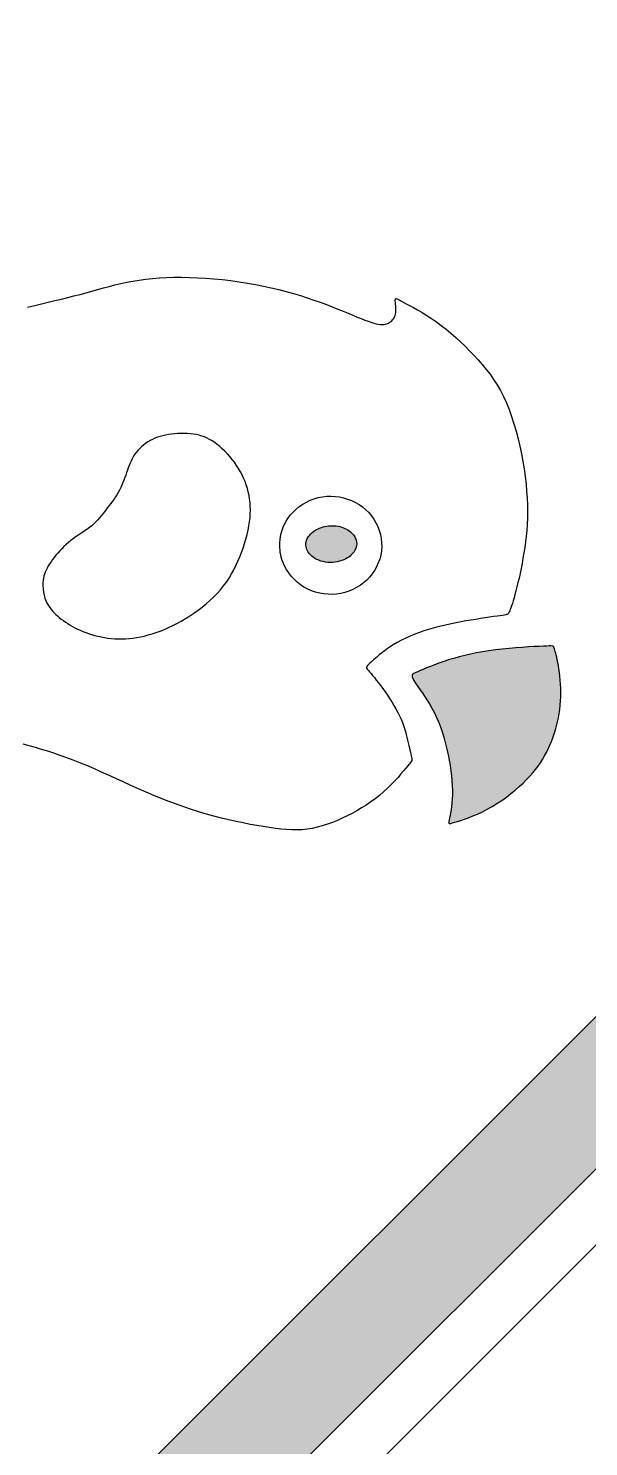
# Model space of a CAD drawing. Header units: millimetres. Extents: x 128 to 332, y 6 to 254.
# Drawn here: x 268 to 288.8, y 97.1 to 149.8 of the extents above; entities that cross this region are included whole.
import ezdxf

# ---------------------------------------------------------------- set-up
doc = ezdxf.new("R2010")
doc.units = ezdxf.units.MM
doc.linetypes.add('CENTERX2', pattern=[101.6, 63.5, -12.7, 12.7, -12.7])
doc.layers.add('L35', color=3, linetype='Continuous')
doc.layers.add('TBLK25', color=1, linetype='Continuous')

msp = doc.modelspace()

# ---------------------------------------------------------------- hatches: boundary and pattern name
at = {"layer": 'TBLK25', "linetype": 'CENTERX2'}
h = msp.add_hatch(color=256, dxfattribs=at)
h.paths.add_polyline_path([(324.768, 154.441, -0.198872), (325.94, 151.613), (329.94, 151.614, 0.198872), (327.596, 157.27), (235.673, 249.193, 0.198872), (230.017, 251.537), (230.016, 247.537, -0.198872), (232.844, 246.365)])
h.paths.add_polyline_path([(227.187, 246.365, -0.198952), (230.016, 247.537), (230.017, 251.537, 0.198952), (224.359, 249.193), (132.435, 157.27, 0.198872), (130.092, 151.614), (134.092, 151.613, -0.198872), (135.263, 154.441)])
h.paths.add_polyline_path([(224.359, 54.032, 0.198952), (230.017, 51.689), (230.016, 55.689, -0.198952), (227.187, 56.86), (135.263, 148.784, -0.198952), (134.092, 151.613), (130.092, 151.614, 0.198952), (132.435, 145.956)])
h.paths.add_polyline_path([(232.844, 56.86, -0.198872), (230.016, 55.689), (230.017, 51.689, 0.198872), (235.673, 54.032), (327.596, 145.956, 0.198952), (329.94, 151.614), (325.94, 151.613, -0.198952), (324.768, 148.784)])
at = {"layer": 'TBLK25'}
h = msp.add_hatch(color=256, dxfattribs=at)
edge = h.paths.add_edge_path()
edge.add_spline(control_points=[(278.297, 130.605), (278.304, 130.465), (278.371, 130.321), (278.658, 130.077), (278.873, 129.986), (279.345, 129.947), (279.594, 129.997), (279.934, 130.181), (280.05, 130.294), (280.178, 130.518), (280.198, 130.633), (280.161, 130.856), (280.102, 130.968), (279.89, 131.169), (279.739, 131.252), (279.385, 131.338), (279.185, 131.342), (278.823, 131.264), (278.656, 131.182), (278.364, 130.938), (278.291, 130.764), (278.297, 130.605)], knot_values=[0, 0, 0, 0, 0.705328, 0.705328, 1.410657, 1.410657, 2.115985, 2.115985, 2.676952, 2.676952, 3.237919, 3.237919, 3.798885, 3.798885, 4.359852, 4.359852, 4.920818, 4.920818, 5.481785, 5.481785, 6.283185, 6.283185, 6.283185, 6.283185], degree=3, periodic=0)
msp.add_hatch(color=256, dxfattribs=at).paths.add_polyline_path([(283.07, 124.379), (283.154, 124.201), (283.233, 124.015), (283.305, 123.823), (283.371, 123.626), (283.432, 123.426), (283.488, 123.223), (283.537, 123.02), (283.582, 122.817), (283.621, 122.616), (283.655, 122.417), (283.683, 122.222), (283.706, 122.032), (283.723, 121.846), (283.735, 121.667), (283.74, 121.494), (283.74, 121.33), (283.734, 121.174), (283.722, 121.027), (283.707, 120.892), (283.69, 120.767), (283.671, 120.655), (283.652, 120.556), (283.635, 120.47), (283.619, 120.4), (283.607, 120.345), (283.601, 120.304), (283.604, 120.277), (283.617, 120.263), (283.643, 120.259), (283.684, 120.266), (283.744, 120.283), (283.824, 120.307), (283.925, 120.338), (284.047, 120.377), (284.185, 120.424), (284.338, 120.479), (284.502, 120.543), (284.674, 120.615), (284.852, 120.698), (285.033, 120.79), (285.214, 120.893), (285.394, 121.004), (285.571, 121.123), (285.743, 121.247), (285.91, 121.375), (286.07, 121.506), (286.222, 121.637), (286.363, 121.767), (286.494, 121.894), (286.614, 122.02), (286.724, 122.145), (286.826, 122.269), (286.92, 122.393), (287.007, 122.517), (287.088, 122.643), (287.163, 122.771), (287.234, 122.901), (287.301, 123.034), (287.363, 123.17), (287.421, 123.308), (287.475, 123.448), (287.524, 123.592), (287.569, 123.738), (287.61, 123.886), (287.646, 124.038), (287.678, 124.191), (287.705, 124.346), (287.727, 124.502), (287.745, 124.66), (287.757, 124.817), (287.765, 124.975), (287.768, 125.132), (287.765, 125.289), (287.758, 125.443), (287.747, 125.593), (287.733, 125.739), (287.716, 125.879), (287.697, 126.011), (287.677, 126.135), (287.656, 126.248), (287.635, 126.351), (287.615, 126.442), (287.595, 126.523), (287.576, 126.595), (287.558, 126.656), (287.542, 126.708), (287.528, 126.752), (287.517, 126.787), (287.507, 126.815), (287.495, 126.836), (287.476, 126.85), (287.446, 126.858), (287.399, 126.862), (287.332, 126.862), (287.24, 126.858), (287.117, 126.853), (286.961, 126.845), (286.775, 126.835), (286.565, 126.822), (286.336, 126.807), (286.094, 126.789), (285.844, 126.768), (285.591, 126.742), (285.34, 126.713), (285.096, 126.68), (284.86, 126.642), (284.632, 126.6), (284.411, 126.555), (284.197, 126.506), (283.991, 126.454), (283.792, 126.399), (283.6, 126.341), (283.416, 126.281), (283.24, 126.219), (283.074, 126.158), (282.92, 126.098), (282.78, 126.042), (282.655, 125.989), (282.546, 125.943), (282.456, 125.904), (282.386, 125.873), (282.333, 125.85), (282.295, 125.832), (282.269, 125.818), (282.254, 125.807), (282.246, 125.797), (282.243, 125.786), (282.242, 125.774), (282.243, 125.758), (282.245, 125.737), (282.25, 125.711), (282.261, 125.676), (282.279, 125.633), (282.305, 125.58), (282.342, 125.516), (282.391, 125.439), (282.454, 125.349), (282.527, 125.245), (282.61, 125.128), (282.699, 125), (282.792, 124.86), (282.887, 124.71), (282.98, 124.549)])

# ---------------------------------------------------------------- linework, layer by layer
at = {"layer": 'L35'}
msp.add_line((237.087, 52.618), (329.011, 144.542), dxfattribs=at)
at = {"layer": 'TBLK25', "color": 1}
for p, q in [((232.844, 56.86), (324.768, 148.784)), ((235.673, 54.032), (327.596, 145.956))]:
    msp.add_line(p, q, dxfattribs=at)
at = {"layer": 'TBLK25'}
msp.add_lwpolyline([(267.962, 139.448), (268.223, 139.512), (268.479, 139.574), (268.729, 139.634), (268.974, 139.694), (269.215, 139.752), (269.451, 139.811), (269.682, 139.869), (269.908, 139.927), (270.13, 139.986), (270.348, 140.045), (270.563, 140.105), (270.776, 140.164), (270.99, 140.221), (271.205, 140.277), (271.422, 140.329), (271.645, 140.377), (271.872, 140.42), (272.107, 140.458), (272.35, 140.49), (272.6, 140.517), (272.858, 140.537), (273.123, 140.552), (273.397, 140.56), (273.678, 140.562), (273.968, 140.557), (274.266, 140.546), (274.571, 140.528), (274.88, 140.503), (275.192, 140.473), (275.504, 140.437), (275.816, 140.394), (276.124, 140.347), (276.427, 140.294), (276.723, 140.235), (277.013, 140.172), (277.295, 140.105), (277.57, 140.033), (277.837, 139.958), (278.097, 139.88), (278.35, 139.8), (278.594, 139.717), (278.831, 139.633), (279.059, 139.548), (279.278, 139.463), (279.486, 139.38), (279.684, 139.3), (279.87, 139.223), (280.043, 139.151), (280.204, 139.085), (280.35, 139.026), (280.484, 138.973), (280.605, 138.928), (280.715, 138.89), (280.815, 138.858), (280.905, 138.834), (280.986, 138.816), (281.059, 138.806), (281.126, 138.802), (281.186, 138.805), (281.24, 138.813), (281.29, 138.827), (281.335, 138.845), (281.376, 138.866), (281.414, 138.891), (281.45, 138.918), (281.484, 138.946), (281.516, 138.978), (281.545, 139.012), (281.571, 139.049), (281.594, 139.09), (281.612, 139.136), (281.627, 139.187), (281.636, 139.243), (281.641, 139.305), (281.641, 139.371), (281.638, 139.438), (281.634, 139.504), (281.628, 139.568), (281.623, 139.626), (281.619, 139.677), (281.617, 139.717), (281.62, 139.746), (281.627, 139.763), (281.643, 139.768), (281.669, 139.762), (281.706, 139.746), (281.759, 139.718), (281.828, 139.681), (281.915, 139.633), (282.023, 139.576), (282.149, 139.51), (282.291, 139.433), (282.445, 139.348), (282.611, 139.252), (282.784, 139.147), (282.962, 139.032), (283.143, 138.908), (283.324, 138.775), (283.505, 138.632), (283.684, 138.483), (283.862, 138.327), (284.036, 138.166), (284.208, 138.001), (284.375, 137.833), (284.538, 137.662), (284.696, 137.491), (284.848, 137.317), (284.995, 137.138), (285.136, 136.955), (285.271, 136.763), (285.399, 136.563), (285.521, 136.352), (285.636, 136.128), (285.744, 135.891), (285.845, 135.642), (285.939, 135.383), (286.027, 135.116), (286.107, 134.842), (286.18, 134.563), (286.246, 134.281), (286.306, 133.999), (286.358, 133.717), (286.403, 133.437), (286.442, 133.16), (286.473, 132.887), (286.497, 132.618), (286.515, 132.355), (286.525, 132.099), (286.529, 131.851), (286.526, 131.611), (286.516, 131.38), (286.5, 131.155), (286.48, 130.938), (286.455, 130.726), (286.427, 130.52), (286.395, 130.319), (286.361, 130.122), (286.326, 129.928), (286.289, 129.74), (286.251, 129.557), (286.213, 129.381), (286.174, 129.214), (286.136, 129.056), (286.099, 128.909), (286.064, 128.774), (286.03, 128.651), (285.998, 128.541), (285.967, 128.443), (285.939, 128.357), (285.913, 128.283), (285.89, 128.219), (285.869, 128.166), (285.85, 128.123), (285.833, 128.089), (285.816, 128.063), (285.795, 128.043), (285.766, 128.029), (285.727, 128.017), (285.675, 128.006), (285.605, 127.996), (285.515, 127.983), (285.403, 127.968), (285.27, 127.949), (285.121, 127.927), (284.958, 127.903), (284.785, 127.877), (284.606, 127.849), (284.423, 127.819), (284.241, 127.788), (284.061, 127.756), (283.884, 127.723), (283.71, 127.688), (283.537, 127.651), (283.366, 127.611), (283.195, 127.568), (283.025, 127.522), (282.855, 127.472), (282.683, 127.417), (282.512, 127.358), (282.342, 127.295), (282.174, 127.227), (282.01, 127.154), (281.849, 127.076), (281.693, 126.993), (281.543, 126.905), (281.4, 126.812), (281.265, 126.716), (281.139, 126.62), (281.023, 126.526), (280.918, 126.436), (280.825, 126.353), (280.744, 126.279), (280.678, 126.217), (280.626, 126.167), (280.588, 126.129), (280.564, 126.098), (280.552, 126.071), (280.553, 126.046), (280.565, 126.019), (280.589, 125.987), (280.622, 125.947), (280.665, 125.896), (280.717, 125.835), (280.776, 125.763), (280.842, 125.682), (280.913, 125.592), (280.99, 125.495), (281.07, 125.389), (281.152, 125.278), (281.237, 125.16), (281.322, 125.037), (281.406, 124.91), (281.488, 124.781), (281.568, 124.651), (281.643, 124.52), (281.713, 124.391), (281.776, 124.264), (281.831, 124.14), (281.88, 124.02), (281.922, 123.903), (281.959, 123.789), (281.992, 123.678), (282.021, 123.57), (282.048, 123.465), (282.073, 123.362), (282.097, 123.263), (282.12, 123.167), (282.142, 123.075), (282.162, 122.99), (282.18, 122.912), (282.196, 122.842), (282.21, 122.781), (282.222, 122.73), (282.231, 122.69), (282.236, 122.657), (282.234, 122.628), (282.226, 122.599), (282.208, 122.565), (282.179, 122.525), (282.138, 122.472), (282.083, 122.404), (282.012, 122.319), (281.927, 122.217), (281.829, 122.102), (281.719, 121.977), (281.597, 121.845), (281.466, 121.709), (281.327, 121.572), (281.18, 121.437), (281.027, 121.308), (280.869, 121.183), (280.705, 121.064), (280.537, 120.949), (280.365, 120.84), (280.19, 120.737), (280.012, 120.638), (279.831, 120.545), (279.649, 120.457), (279.465, 120.375), (279.28, 120.3), (279.094, 120.232), (278.907, 120.173), (278.72, 120.123), (278.531, 120.082), (278.343, 120.052), (278.155, 120.033), (277.965, 120.025), (277.772, 120.026), (277.575, 120.036), (277.372, 120.054), (277.162, 120.078), (276.944, 120.109), (276.715, 120.145), (276.476, 120.186), (276.227, 120.231), (275.97, 120.281), (275.705, 120.336), (275.435, 120.396), (275.16, 120.462), (274.883, 120.533), (274.604, 120.61), (274.325, 120.693), (274.045, 120.782), (273.766, 120.877), (273.486, 120.977), (273.206, 121.083), (272.925, 121.193), (272.644, 121.308), (272.362, 121.428), (272.079, 121.552), (271.796, 121.679), (271.515, 121.807), (271.235, 121.935), (270.959, 122.061), (270.686, 122.184), (270.419, 122.302), (270.157, 122.414), (269.903, 122.518), (269.654, 122.615), (269.411, 122.706), (269.173, 122.79), (268.938, 122.87), (268.707, 122.945), (268.478, 123.016), (268.25, 123.083), (268.024, 123.148), (267.799, 123.21)], dxfattribs=at)
for points in [[(269.069, 127.974), (269.137, 127.915), (269.21, 127.857), (269.287, 127.801), (269.367, 127.745), (269.45, 127.691), (269.537, 127.638), (269.627, 127.587), (269.72, 127.537), (269.816, 127.489), (269.914, 127.443), (270.015, 127.399), (270.119, 127.358), (270.226, 127.319), (270.336, 127.283), (270.45, 127.25), (270.567, 127.221), (270.687, 127.195), (270.81, 127.172), (270.937, 127.154), (271.066, 127.139), (271.196, 127.129), (271.329, 127.124), (271.464, 127.123), (271.599, 127.128), (271.736, 127.137), (271.873, 127.152), (272.012, 127.173), (272.153, 127.199), (272.295, 127.23), (272.439, 127.268), (272.585, 127.311), (272.734, 127.36), (272.885, 127.416), (273.039, 127.477), (273.194, 127.545), (273.35, 127.618), (273.508, 127.698), (273.665, 127.784), (273.823, 127.876), (273.981, 127.974), (274.137, 128.078), (274.291, 128.188), (274.443, 128.303), (274.591, 128.424), (274.734, 128.549), (274.871, 128.679), (275.002, 128.813), (275.125, 128.95), (275.239, 129.091), (275.345, 129.236), (275.444, 129.384), (275.535, 129.535), (275.62, 129.689), (275.699, 129.846), (275.772, 130.006), (275.841, 130.168), (275.905, 130.333), (275.964, 130.5), (276.019, 130.667), (276.068, 130.834), (276.111, 131), (276.148, 131.163), (276.179, 131.323), (276.204, 131.479), (276.221, 131.63), (276.232, 131.776), (276.236, 131.918), (276.233, 132.057), (276.223, 132.192), (276.208, 132.325), (276.185, 132.456), (276.157, 132.586), (276.123, 132.714), (276.082, 132.842), (276.036, 132.968), (275.984, 133.092), (275.926, 133.215), (275.863, 133.336), (275.794, 133.455), (275.72, 133.571), (275.641, 133.685), (275.557, 133.795), (275.47, 133.902), (275.379, 134.004), (275.287, 134.1), (275.193, 134.191), (275.098, 134.275), (275.004, 134.352), (274.91, 134.422), (274.816, 134.483), (274.722, 134.538), (274.627, 134.586), (274.53, 134.627), (274.431, 134.662), (274.328, 134.691), (274.222, 134.715), (274.112, 134.733), (273.999, 134.747), (273.883, 134.755), (273.765, 134.759), (273.648, 134.759), (273.53, 134.754), (273.415, 134.746), (273.301, 134.733), (273.192, 134.718), (273.085, 134.698), (272.982, 134.675), (272.882, 134.647), (272.785, 134.616), (272.691, 134.579), (272.599, 134.538), (272.511, 134.492), (272.425, 134.44), (272.342, 134.384), (272.263, 134.324), (272.188, 134.259), (272.117, 134.191), (272.05, 134.12), (271.989, 134.047), (271.934, 133.971), (271.885, 133.893), (271.84, 133.814), (271.801, 133.733), (271.764, 133.65), (271.731, 133.566), (271.699, 133.479), (271.668, 133.391), (271.636, 133.302), (271.605, 133.21), (271.571, 133.118), (271.537, 133.024), (271.5, 132.931), (271.462, 132.838), (271.421, 132.746), (271.377, 132.655), (271.329, 132.567), (271.279, 132.481), (271.226, 132.398), (271.17, 132.316), (271.112, 132.236), (271.053, 132.157), (270.993, 132.079), (270.933, 132.002), (270.874, 131.926), (270.815, 131.849), (270.755, 131.772), (270.695, 131.696), (270.633, 131.621), (270.568, 131.547), (270.498, 131.473), (270.424, 131.401), (270.343, 131.33), (270.256, 131.261), (270.164, 131.194), (270.067, 131.127), (269.968, 131.06), (269.867, 130.992), (269.767, 130.924), (269.667, 130.854), (269.571, 130.782), (269.479, 130.707), (269.392, 130.631), (269.308, 130.552), (269.228, 130.473), (269.153, 130.392), (269.081, 130.311), (269.013, 130.23), (268.948, 130.15), (268.887, 130.07), (268.83, 129.991), (268.777, 129.912), (268.728, 129.835), (268.685, 129.757), (268.646, 129.68), (268.613, 129.603), (268.585, 129.527), (268.564, 129.45), (268.548, 129.374), (268.537, 129.298), (268.531, 129.223), (268.528, 129.15), (268.529, 129.078), (268.533, 129.008), (268.539, 128.941), (268.547, 128.876), (268.557, 128.813), (268.569, 128.752), (268.584, 128.692), (268.602, 128.633), (268.624, 128.575), (268.649, 128.516), (268.678, 128.457), (268.712, 128.398), (268.75, 128.337), (268.792, 128.277), (268.839, 128.216), (268.89, 128.155), (268.945, 128.094), (269.005, 128.034)], [(283.07, 124.379), (283.154, 124.201), (283.233, 124.015), (283.305, 123.823), (283.371, 123.626), (283.432, 123.426), (283.488, 123.223), (283.537, 123.02), (283.582, 122.817), (283.621, 122.616), (283.655, 122.417), (283.683, 122.222), (283.706, 122.032), (283.723, 121.846), (283.735, 121.667), (283.74, 121.494), (283.74, 121.33), (283.734, 121.174), (283.722, 121.027), (283.707, 120.892), (283.69, 120.767), (283.671, 120.655), (283.652, 120.556), (283.635, 120.47), (283.619, 120.4), (283.607, 120.345), (283.601, 120.304), (283.604, 120.277), (283.617, 120.263), (283.643, 120.259), (283.684, 120.266), (283.744, 120.283), (283.824, 120.307), (283.925, 120.338), (284.047, 120.377), (284.185, 120.424), (284.338, 120.479), (284.502, 120.543), (284.674, 120.615), (284.852, 120.698), (285.033, 120.79), (285.214, 120.893), (285.394, 121.004), (285.571, 121.123), (285.743, 121.247), (285.91, 121.375), (286.07, 121.506), (286.222, 121.637), (286.363, 121.767), (286.494, 121.894), (286.614, 122.02), (286.724, 122.145), (286.826, 122.269), (286.92, 122.393), (287.007, 122.517), (287.088, 122.643), (287.163, 122.771), (287.234, 122.901), (287.301, 123.034), (287.363, 123.17), (287.421, 123.308), (287.475, 123.448), (287.524, 123.592), (287.569, 123.738), (287.61, 123.886), (287.646, 124.038), (287.678, 124.191), (287.705, 124.346), (287.727, 124.502), (287.745, 124.66), (287.757, 124.817), (287.765, 124.975), (287.768, 125.132), (287.765, 125.289), (287.758, 125.443), (287.747, 125.593), (287.733, 125.739), (287.716, 125.879), (287.697, 126.011), (287.677, 126.135), (287.656, 126.248), (287.635, 126.351), (287.615, 126.442), (287.595, 126.523), (287.576, 126.595), (287.558, 126.656), (287.542, 126.708), (287.528, 126.752), (287.517, 126.787), (287.507, 126.815), (287.495, 126.836), (287.476, 126.85), (287.446, 126.858), (287.399, 126.862), (287.332, 126.862), (287.24, 126.858), (287.117, 126.853), (286.961, 126.845), (286.775, 126.835), (286.565, 126.822), (286.336, 126.807), (286.094, 126.789), (285.844, 126.768), (285.591, 126.742), (285.34, 126.713), (285.096, 126.68), (284.86, 126.642), (284.632, 126.6), (284.411, 126.555), (284.197, 126.506), (283.991, 126.454), (283.792, 126.399), (283.6, 126.341), (283.416, 126.281), (283.24, 126.219), (283.074, 126.158), (282.92, 126.098), (282.78, 126.042), (282.655, 125.989), (282.546, 125.943), (282.456, 125.904), (282.386, 125.873), (282.333, 125.85), (282.295, 125.832), (282.269, 125.818), (282.254, 125.807), (282.246, 125.797), (282.243, 125.786), (282.242, 125.774), (282.243, 125.758), (282.245, 125.737), (282.25, 125.711), (282.261, 125.676), (282.279, 125.633), (282.305, 125.58), (282.342, 125.516), (282.391, 125.439), (282.454, 125.349), (282.527, 125.245), (282.61, 125.128), (282.699, 125), (282.792, 124.86), (282.887, 124.71), (282.98, 124.549)]]:
    msp.add_lwpolyline(points, close=True, dxfattribs=at)
for points, knots in [([(277.328, 130.694), (277.316, 130.454), (277.354, 130.212), (277.584, 129.6), (277.867, 129.265), (278.586, 128.836), (279.02, 128.743), (279.856, 128.833), (280.257, 129.018), (280.857, 129.593), (281.054, 129.982), (281.149, 130.8), (281.048, 131.223), (280.594, 131.917), (280.245, 132.185), (279.45, 132.457), (279.006, 132.461), (278.208, 132.201), (277.856, 131.938), (277.448, 131.327), (277.343, 131.013), (277.328, 130.694)], [0, 0, 0, 0, 0.392006, 0.392006, 1.063288, 1.063288, 1.73457, 1.73457, 2.405852, 2.405852, 3.077134, 3.077134, 3.748416, 3.748416, 4.419698, 4.419698, 5.09098, 5.09098, 5.762262, 5.762262, 6.283185, 6.283185, 6.283185, 6.283185]), ([(278.297, 130.605), (278.304, 130.465), (278.371, 130.321), (278.658, 130.077), (278.873, 129.986), (279.345, 129.947), (279.594, 129.997), (279.934, 130.181), (280.05, 130.294), (280.178, 130.518), (280.198, 130.633), (280.161, 130.856), (280.102, 130.968), (279.89, 131.169), (279.739, 131.252), (279.385, 131.338), (279.185, 131.342), (278.823, 131.264), (278.656, 131.182), (278.364, 130.938), (278.291, 130.764), (278.297, 130.605)], [0, 0, 0, 0, 0.705328, 0.705328, 1.410657, 1.410657, 2.115985, 2.115985, 2.676952, 2.676952, 3.237919, 3.237919, 3.798885, 3.798885, 4.359852, 4.359852, 4.920818, 4.920818, 5.481785, 5.481785, 6.283185, 6.283185, 6.283185, 6.283185])]:
    msp.add_open_spline(points, degree=3, knots=knots, dxfattribs=at)

doc.saveas('drawing.dxf')
